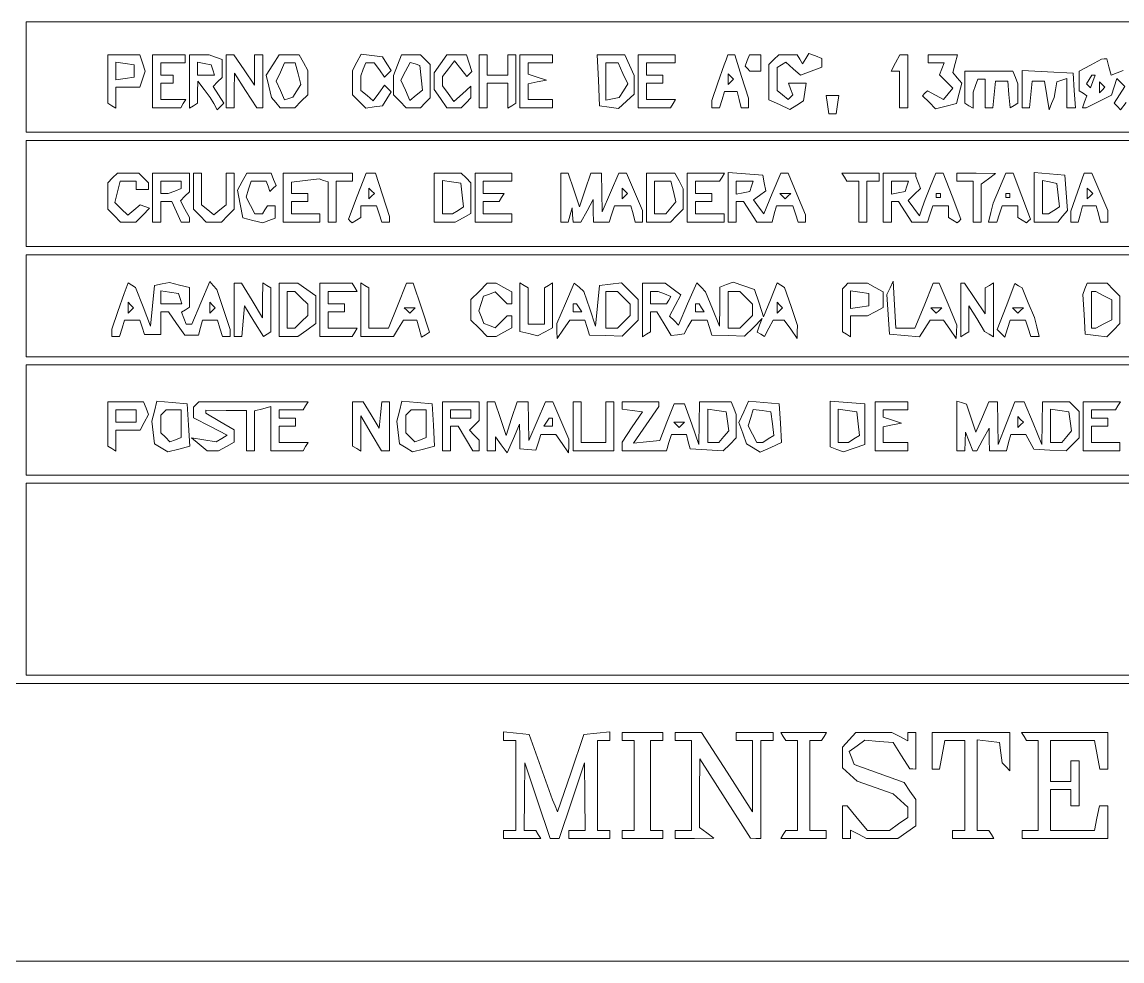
# Paper-space layout 'AN-05-DGE-020' of a CAD drawing. Header units: metres, sheet in millimetres. Extents: x 12 to 193, y 4 to 291.
# Drawn here: x 61.25 to 95.12, y 42.78 to 71.69 of the extents above; entities that cross this region are included whole.
import ezdxf

# ---------------------------------------------------------------- set-up
doc = ezdxf.new("R2010")
doc.units = ezdxf.units.M
doc.layers.add('DGE_CONTORNOS', color=7, linetype='Continuous', lineweight=0)
doc.layers.add('DGE_DATOS', color=7, linetype='Continuous', lineweight=0)

# ---------------------------------------------------------------- blocks, each defined once
blk = doc.blocks.new('LP_REF_DGE_MT_020')
at = {"layer": 'DGE_CONTORNOS'}
for points in [[(180.022, 69.991), (180.022, 68.294), (120.699, 68.294), (61.377, 68.294), (61.377, 69.991), (61.377, 71.688), (120.699, 71.688), (180.022, 71.688)], [(63.891, 69.935), (63.891, 69.189), (64.016, 69.111), (64.142, 69.033), (64.142, 69.355), (64.142, 69.677), (64.511, 69.677), (64.879, 69.677), (64.959, 69.928), (65.039, 70.179), (64.959, 70.431), (64.879, 70.682), (64.385, 70.682), (63.891, 70.682)], [(65.273, 69.865), (65.273, 69.048), (65.706, 69.048), (66.138, 69.048), (66.216, 69.174), (66.294, 69.3), (65.909, 69.3), (65.525, 69.3), (65.525, 69.551), (65.525, 69.802), (65.713, 69.802), (65.902, 69.802), (65.902, 69.928), (65.902, 70.054), (65.713, 70.054), (65.525, 70.054), (65.525, 70.242), (65.525, 70.431), (65.902, 70.431), (66.279, 70.431), (66.279, 70.556), (66.279, 70.682), (65.776, 70.682), (65.273, 70.682)], [(66.404, 69.858), (66.404, 69.033), (66.53, 69.111), (66.656, 69.189), (66.66, 69.527), (66.664, 69.865), (66.857, 69.614), (67.05, 69.362), (67.158, 69.175), (67.265, 68.988), (67.364, 69.086), (67.463, 69.185), (67.3, 69.446), (67.138, 69.706), (67.274, 69.842), (67.41, 69.978), (67.41, 70.254), (67.41, 70.53), (67.211, 70.606), (67.012, 70.682), (66.708, 70.682), (66.404, 70.682)], [(67.535, 69.865), (67.535, 69.048), (67.661, 69.048), (67.787, 69.048), (67.789, 69.582), (67.791, 70.117), (68.134, 69.583), (68.478, 69.05), (68.572, 69.049), (68.667, 69.048), (68.667, 69.865), (68.667, 70.682), (68.541, 70.682), (68.415, 70.682), (68.415, 70.213), (68.415, 69.744), (68.097, 70.213), (67.778, 70.682), (67.657, 70.682), (67.535, 70.682)], [(68.97, 70.369), (68.765, 70.056), (68.851, 69.71), (68.938, 69.364), (69.069, 69.206), (69.2, 69.048), (69.427, 69.048), (69.654, 69.048), (69.852, 69.246), (70.049, 69.443), (70.049, 69.82), (70.049, 70.196), (69.919, 70.439), (69.789, 70.682), (69.482, 70.682), (69.175, 70.682)], [(71.566, 70.447), (71.432, 70.196), (71.432, 69.82), (71.432, 69.443), (71.636, 69.239), (71.84, 69.035), (72.094, 69.073), (72.349, 69.111), (72.483, 69.325), (72.617, 69.539), (72.517, 69.639), (72.417, 69.739), (72.242, 69.501), (72.068, 69.262), (71.875, 69.422), (71.683, 69.582), (71.683, 69.807), (71.683, 70.033), (71.759, 70.232), (71.836, 70.431), (71.965, 70.431), (72.095, 70.431), (72.256, 70.211), (72.417, 69.991), (72.517, 70.091), (72.617, 70.191), (72.483, 70.405), (72.349, 70.619), (72.024, 70.658), (71.7, 70.697)], [(72.811, 70.36), (72.689, 70.037), (72.689, 69.74), (72.689, 69.443), (72.886, 69.246), (73.084, 69.048), (73.301, 69.048), (73.518, 69.048), (73.669, 69.199), (73.82, 69.35), (73.82, 69.865), (73.82, 70.38), (73.669, 70.531), (73.518, 70.682), (73.226, 70.682), (72.934, 70.682)], [(74.141, 70.403), (73.945, 70.123), (73.945, 69.865), (73.945, 69.607), (74.141, 69.328), (74.337, 69.048), (74.556, 69.048), (74.775, 69.048), (74.926, 69.199), (75.076, 69.35), (75.076, 69.533), (75.076, 69.716), (74.814, 69.478), (74.551, 69.24), (74.374, 69.482), (74.197, 69.725), (74.197, 69.865), (74.197, 70.006), (74.385, 70.25), (74.574, 70.494), (74.761, 70.251), (74.948, 70.009), (75.024, 70.085), (75.099, 70.16), (75.017, 70.421), (74.934, 70.682), (74.635, 70.682), (74.337, 70.682)], [(75.328, 69.865), (75.328, 69.048), (75.454, 69.048), (75.579, 69.048), (75.579, 69.425), (75.579, 69.802), (75.893, 69.802), (76.208, 69.802), (76.208, 69.418), (76.208, 69.033), (76.333, 69.111), (76.459, 69.189), (76.459, 69.935), (76.459, 70.682), (76.333, 70.682), (76.208, 70.682), (76.208, 70.368), (76.208, 70.054), (75.893, 70.054), (75.579, 70.054), (75.579, 70.368), (75.579, 70.682), (75.454, 70.682), (75.328, 70.682)], [(76.585, 69.865), (76.585, 69.048), (77.087, 69.048), (77.59, 69.048), (77.59, 69.174), (77.59, 69.3), (77.213, 69.3), (76.836, 69.3), (76.836, 69.542), (76.836, 69.785), (77.119, 69.841), (77.402, 69.896), (77.119, 69.99), (76.836, 70.083), (76.836, 70.257), (76.836, 70.431), (77.213, 70.431), (77.59, 70.431), (77.59, 70.556), (77.59, 70.682), (77.087, 70.682), (76.585, 70.682)], [(78.998, 69.897), (79.035, 69.111), (79.329, 69.07), (79.622, 69.028), (79.863, 69.246), (80.104, 69.464), (80.104, 69.753), (80.104, 70.042), (79.958, 70.362), (79.812, 70.682), (79.386, 70.682), (78.961, 70.682)], [(80.229, 69.865), (80.229, 69.048), (80.725, 69.048), (81.22, 69.048), (81.298, 69.174), (81.375, 69.3), (80.928, 69.3), (80.481, 69.3), (80.481, 69.551), (80.481, 69.802), (80.732, 69.802), (80.984, 69.802), (80.984, 69.928), (80.984, 70.054), (80.732, 70.054), (80.481, 70.054), (80.481, 70.242), (80.481, 70.431), (80.921, 70.431), (81.361, 70.431), (81.361, 70.556), (81.361, 70.682), (80.795, 70.682), (80.229, 70.682)], [(82.93, 70.525), (82.873, 70.368), (82.682, 69.818), (82.492, 69.268), (82.492, 69.158), (82.492, 69.048), (82.609, 69.048), (82.726, 69.048), (82.806, 69.3), (82.886, 69.551), (83.078, 69.551), (83.269, 69.551), (83.335, 69.3), (83.401, 69.048), (83.512, 69.048), (83.623, 69.048), (83.623, 69.194), (83.623, 69.34), (83.411, 70.011), (83.2, 70.682), (83.093, 70.682), (82.987, 70.682)], [(83.582, 70.506), (83.515, 70.33), (83.59, 70.255), (83.665, 70.179), (83.832, 70.179), (84, 70.179), (84, 70.431), (84, 70.682), (83.825, 70.682), (83.65, 70.682)], [(84.402, 70.531), (84.251, 70.38), (84.251, 69.837), (84.251, 69.294), (84.575, 69.147), (84.899, 68.999), (85.109, 69.131), (85.32, 69.262), (85.36, 69.532), (85.4, 69.802), (85.126, 69.802), (84.853, 69.802), (84.92, 69.626), (84.988, 69.45), (84.914, 69.376), (84.84, 69.302), (84.671, 69.442), (84.503, 69.582), (84.503, 69.936), (84.503, 70.29), (84.636, 70.373), (84.77, 70.455), (84.996, 70.251), (85.222, 70.047), (85.553, 70.173), (85.885, 70.299), (85.885, 70.432), (85.885, 70.564), (85.684, 70.642), (85.483, 70.719), (85.386, 70.561), (85.288, 70.404), (85.202, 70.543), (85.116, 70.682), (84.835, 70.682), (84.553, 70.682)], [(88.148, 70.431), (88.013, 70.179), (88.143, 70.179), (88.273, 70.179), (88.273, 69.614), (88.273, 69.048), (88.399, 69.048), (88.525, 69.048), (88.525, 69.865), (88.525, 70.682), (88.403, 70.682), (88.282, 70.682)], [(89.153, 70.556), (89.153, 70.431), (89.4, 70.431), (89.648, 70.431), (89.577, 70.245), (89.506, 70.06), (89.711, 69.855), (89.916, 69.65), (89.773, 69.478), (89.629, 69.305), (89.38, 69.438), (89.131, 69.571), (89.055, 69.495), (88.979, 69.419), (89.181, 69.218), (89.383, 69.016), (89.706, 69.097), (90.029, 69.178), (90.108, 69.492), (90.187, 69.806), (90.052, 69.968), (89.918, 70.13), (89.99, 70.406), (90.062, 70.682), (89.608, 70.682), (89.153, 70.682)], [(64.708, 70.179), (64.708, 69.991), (64.425, 69.951), (64.142, 69.911), (64.142, 70.179), (64.142, 70.448), (64.425, 70.408), (64.708, 70.368)], [(67.127, 70.211), (67.179, 70.054), (66.918, 70.054), (66.656, 70.054), (66.656, 70.251), (66.656, 70.449), (66.865, 70.409), (67.075, 70.368)], [(69.751, 70.097), (69.835, 69.763), (69.713, 69.57), (69.591, 69.377), (69.464, 69.335), (69.337, 69.293), (69.208, 69.579), (69.079, 69.865), (69.207, 70.148), (69.335, 70.431), (69.501, 70.431), (69.667, 70.431)], [(73.543, 69.971), (73.581, 69.592), (73.389, 69.433), (73.197, 69.274), (73.056, 69.585), (72.914, 69.896), (73.061, 70.171), (73.208, 70.446), (73.357, 70.397), (73.505, 70.349)], [(79.754, 70.107), (79.902, 69.783), (79.769, 69.573), (79.637, 69.362), (79.43, 69.322), (79.224, 69.281), (79.224, 69.856), (79.224, 70.431), (79.415, 70.431), (79.606, 70.431)], [(90.284, 69.684), (90.284, 69.189), (90.41, 69.111), (90.535, 69.033), (90.535, 69.282), (90.535, 69.53), (90.612, 69.729), (90.688, 69.928), (90.8, 69.928), (90.913, 69.928), (90.913, 69.488), (90.913, 69.048), (91.03, 69.048), (91.148, 69.048), (91.187, 69.457), (91.227, 69.865), (91.415, 69.865), (91.604, 69.865), (91.643, 69.454), (91.683, 69.044), (91.8, 69.116), (91.918, 69.189), (91.918, 69.485), (91.918, 69.782), (91.842, 69.981), (91.765, 70.179), (91.025, 70.179), (90.284, 70.179)], [(92.044, 69.62), (92.044, 69.048), (92.161, 69.048), (92.279, 69.048), (92.319, 69.457), (92.358, 69.865), (92.546, 69.865), (92.735, 69.865), (92.808, 69.425), (92.88, 68.985), (92.957, 69.174), (93.034, 69.362), (93.073, 69.603), (93.112, 69.844), (93.269, 69.897), (93.426, 69.949), (93.426, 69.499), (93.426, 69.048), (93.559, 69.048), (93.692, 69.048), (93.653, 69.582), (93.615, 70.117), (92.829, 70.154), (92.044, 70.191)], [(83.078, 69.844), (82.995, 69.76), (82.995, 69.928), (82.995, 70.096), (83.078, 70.012), (83.162, 69.928)], [(94.224, 69.86), (94.149, 69.666), (94.089, 69.726), (94.029, 69.786), (94.112, 69.92), (94.195, 70.054), (94.247, 70.054), (94.298, 70.054)], [(94.515, 69.593), (94.432, 69.509), (94.432, 69.677), (94.432, 69.844), (94.515, 69.76), (94.599, 69.677)], [(86.056, 69.143), (86.099, 68.86), (86.212, 68.86), (86.325, 68.86), (86.365, 69.143), (86.405, 69.425), (86.209, 69.425), (86.012, 69.425)], [(180.022, 66.409), (180.022, 64.775), (120.699, 64.775), (61.377, 64.775), (61.377, 66.409), (61.377, 68.043), (120.699, 68.043), (180.022, 68.043)], [(64.042, 66.887), (63.891, 66.736), (63.891, 66.33), (63.891, 65.924), (64.088, 65.727), (64.286, 65.529), (64.519, 65.529), (64.753, 65.529), (64.967, 65.744), (65.181, 65.958), (65.034, 66.007), (64.888, 66.056), (64.697, 65.898), (64.506, 65.739), (64.308, 65.938), (64.109, 66.136), (64.191, 66.461), (64.273, 66.786), (64.522, 66.786), (64.77, 66.786), (64.77, 66.66), (64.77, 66.535), (64.959, 66.535), (65.148, 66.535), (65.148, 66.635), (65.148, 66.736), (64.997, 66.887), (64.846, 67.037), (64.519, 67.037), (64.192, 67.037)], [(65.273, 66.283), (65.273, 65.529), (65.399, 65.529), (65.525, 65.529), (65.525, 65.843), (65.525, 66.158), (65.693, 66.158), (65.861, 66.158), (66.004, 65.843), (66.148, 65.529), (66.276, 65.529), (66.404, 65.529), (66.404, 65.6), (66.404, 65.671), (66.267, 65.928), (66.13, 66.185), (66.267, 66.322), (66.404, 66.459), (66.404, 66.748), (66.404, 67.037), (65.839, 67.037), (65.273, 67.037)], [(66.153, 66.674), (66.153, 66.562), (65.954, 66.485), (65.755, 66.409), (65.64, 66.409), (65.525, 66.409), (65.525, 66.598), (65.525, 66.786), (65.839, 66.786), (66.153, 66.786)], [(66.53, 66.481), (66.53, 65.924), (66.728, 65.727), (66.925, 65.529), (67.158, 65.529), (67.392, 65.529), (67.589, 65.727), (67.787, 65.924), (67.787, 66.481), (67.787, 67.037), (67.661, 67.037), (67.535, 67.037), (67.535, 66.55), (67.535, 66.063), (67.347, 65.906), (67.158, 65.75), (66.97, 65.906), (66.781, 66.063), (66.781, 66.55), (66.781, 67.037), (66.656, 67.037), (66.53, 67.037)], [(68.031, 66.773), (67.89, 66.508), (67.969, 66.083), (68.049, 65.657), (68.358, 65.58), (68.666, 65.502), (68.855, 65.575), (69.044, 65.647), (69.044, 65.84), (69.044, 66.032), (68.925, 66.032), (68.807, 66.032), (68.729, 65.906), (68.652, 65.781), (68.538, 65.781), (68.424, 65.781), (68.287, 66.037), (68.15, 66.293), (68.228, 66.539), (68.307, 66.786), (68.539, 66.786), (68.771, 66.786), (68.827, 66.629), (68.884, 66.472), (68.979, 66.561), (69.075, 66.65), (69, 66.843), (68.926, 67.037), (68.549, 67.037), (68.173, 67.037)], [(69.295, 66.283), (69.295, 65.529), (69.861, 65.529), (70.426, 65.529), (70.426, 65.655), (70.426, 65.781), (69.986, 65.781), (69.546, 65.781), (69.546, 65.969), (69.546, 66.158), (69.798, 66.158), (70.049, 66.158), (70.049, 66.283), (70.049, 66.409), (69.798, 66.409), (69.546, 66.409), (69.546, 66.584), (69.546, 66.759), (69.973, 66.808), (70.399, 66.858), (70.538, 66.812), (70.678, 66.765), (70.678, 66.147), (70.678, 65.529), (70.803, 65.529), (70.929, 65.529), (70.929, 66.158), (70.929, 66.786), (71.18, 66.786), (71.432, 66.786), (71.432, 66.912), (71.432, 67.037), (70.363, 67.037), (69.295, 67.037)], [(71.572, 66.328), (71.301, 65.618), (71.358, 65.561), (71.415, 65.504), (71.549, 65.587), (71.683, 65.67), (71.683, 65.851), (71.683, 66.032), (71.926, 66.032), (72.169, 66.032), (72.249, 65.781), (72.328, 65.529), (72.446, 65.529), (72.563, 65.529), (72.563, 65.612), (72.563, 65.696), (72.351, 66.367), (72.14, 67.037), (71.992, 67.037), (71.844, 67.037)], [(73.945, 66.283), (73.945, 65.529), (74.268, 65.529), (74.59, 65.529), (74.833, 65.659), (75.076, 65.789), (75.076, 66.263), (75.076, 66.736), (74.926, 66.887), (74.775, 67.037), (74.36, 67.037), (73.945, 67.037)], [(74.804, 66.36), (74.845, 65.996), (74.678, 65.89), (74.511, 65.784), (74.354, 65.783), (74.197, 65.781), (74.197, 66.292), (74.197, 66.804), (74.479, 66.763), (74.762, 66.723)], [(75.202, 66.283), (75.202, 65.529), (75.768, 65.529), (76.333, 65.529), (76.333, 65.655), (76.333, 65.781), (75.893, 65.781), (75.454, 65.781), (75.454, 65.969), (75.454, 66.158), (75.697, 66.158), (75.941, 66.158), (76.019, 66.283), (76.097, 66.409), (75.775, 66.409), (75.454, 66.409), (75.454, 66.598), (75.454, 66.786), (75.893, 66.786), (76.333, 66.786), (76.333, 66.912), (76.333, 67.037), (75.768, 67.037), (75.202, 67.037)], [(77.842, 66.283), (77.842, 65.529), (77.958, 65.529), (78.074, 65.529), (78.132, 65.749), (78.189, 65.969), (78.204, 65.749), (78.219, 65.529), (78.34, 65.529), (78.462, 65.529), (78.649, 65.875), (78.837, 66.221), (78.842, 65.875), (78.847, 65.529), (79.09, 65.529), (79.333, 65.529), (79.413, 65.781), (79.492, 66.032), (79.747, 66.032), (80.002, 66.032), (80.067, 65.781), (80.133, 65.529), (80.244, 65.529), (80.355, 65.529), (80.355, 65.707), (80.355, 65.885), (80.108, 66.461), (79.861, 67.037), (79.747, 67.037), (79.632, 67.037), (79.376, 66.44), (79.119, 65.843), (79.109, 66.44), (79.098, 67.037), (78.93, 67.037), (78.762, 67.037), (78.59, 66.518), (78.418, 65.998), (78.245, 66.518), (78.072, 67.037), (77.957, 67.037), (77.842, 67.037)], [(80.481, 66.283), (80.481, 65.529), (80.849, 65.529), (81.217, 65.529), (81.414, 65.727), (81.612, 65.924), (81.612, 66.238), (81.612, 66.551), (81.482, 66.794), (81.352, 67.037), (80.916, 67.037), (80.481, 67.037)], [(81.309, 66.47), (81.389, 66.154), (81.234, 65.968), (81.078, 65.781), (80.905, 65.781), (80.732, 65.781), (80.732, 66.283), (80.732, 66.786), (80.981, 66.786), (81.23, 66.786)], [(81.738, 66.283), (81.738, 65.529), (82.303, 65.529), (82.869, 65.529), (82.869, 65.655), (82.869, 65.781), (82.429, 65.781), (81.989, 65.781), (81.989, 65.969), (81.989, 66.158), (82.24, 66.158), (82.492, 66.158), (82.492, 66.283), (82.492, 66.409), (82.24, 66.409), (81.989, 66.409), (81.989, 66.598), (81.989, 66.786), (82.359, 66.786), (82.728, 66.786), (82.806, 66.912), (82.884, 67.037), (82.311, 67.037), (81.738, 67.037)], [(82.995, 66.291), (82.995, 65.529), (83.12, 65.529), (83.246, 65.529), (83.246, 65.843), (83.246, 66.158), (83.357, 66.158), (83.468, 66.158), (83.674, 65.843), (83.88, 65.529), (84.114, 65.529), (84.348, 65.529), (84.413, 65.781), (84.479, 66.032), (84.734, 66.032), (84.988, 66.032), (85.068, 65.781), (85.148, 65.529), (85.265, 65.529), (85.382, 65.529), (85.382, 65.638), (85.382, 65.747), (85.114, 66.392), (84.846, 67.037), (84.73, 67.037), (84.614, 67.037), (84.353, 66.408), (84.092, 65.779), (83.933, 65.996), (83.775, 66.212), (83.964, 66.35), (84.153, 66.488), (84.107, 66.732), (84.061, 66.975), (83.528, 67.013), (82.995, 67.052)], [(83.717, 66.629), (83.665, 66.472), (83.455, 66.431), (83.246, 66.391), (83.246, 66.588), (83.246, 66.786), (83.508, 66.786), (83.77, 66.786)], [(86.576, 66.912), (86.654, 66.786), (86.835, 66.786), (87.016, 66.786), (87.016, 66.158), (87.016, 65.529), (87.142, 65.529), (87.268, 65.529), (87.268, 66.158), (87.268, 66.786), (87.456, 66.786), (87.645, 66.786), (87.645, 66.912), (87.645, 67.037), (87.072, 67.037), (86.499, 67.037)], [(87.77, 66.283), (87.77, 65.529), (87.896, 65.529), (88.022, 65.529), (88.022, 65.843), (88.022, 66.158), (88.133, 66.158), (88.244, 66.158), (88.45, 65.843), (88.656, 65.529), (88.896, 65.529), (89.136, 65.529), (89.216, 65.781), (89.296, 66.032), (89.538, 66.032), (89.781, 66.032), (89.781, 65.851), (89.781, 65.67), (89.915, 65.587), (90.049, 65.504), (90.107, 65.561), (90.164, 65.618), (89.892, 66.328), (89.621, 67.037), (89.506, 67.037), (89.392, 67.037), (89.228, 66.629), (89.064, 66.221), (88.974, 65.969), (88.884, 65.718), (88.71, 65.953), (88.537, 66.188), (88.727, 66.378), (88.916, 66.567), (88.846, 66.75), (88.776, 66.932), (88.776, 66.985), (88.776, 67.037), (88.273, 67.037), (87.77, 67.037)], [(88.493, 66.629), (88.441, 66.472), (88.231, 66.431), (88.022, 66.391), (88.022, 66.588), (88.022, 66.786), (88.284, 66.786), (88.546, 66.786)], [(90.033, 66.912), (90.033, 66.786), (90.284, 66.786), (90.535, 66.786), (90.535, 66.158), (90.535, 65.529), (90.661, 65.529), (90.787, 65.529), (90.787, 66.112), (90.787, 66.696), (91.007, 66.862), (91.227, 67.029), (90.63, 67.033), (90.033, 67.037)], [(91.35, 66.573), (91.157, 66.11), (91.084, 65.819), (91.011, 65.529), (91.142, 65.529), (91.273, 65.529), (91.352, 65.781), (91.432, 66.032), (91.675, 66.032), (91.918, 66.032), (91.918, 65.851), (91.918, 65.67), (92.052, 65.587), (92.186, 65.504), (92.245, 65.563), (92.304, 65.622), (92.039, 66.33), (91.774, 67.037), (91.659, 67.037), (91.544, 67.037)], [(92.421, 66.291), (92.421, 65.529), (92.782, 65.529), (93.144, 65.529), (93.293, 65.709), (93.442, 65.888), (93.402, 66.431), (93.363, 66.975), (92.892, 67.014), (92.421, 67.053)], [(93.153, 66.359), (93.195, 65.996), (93.028, 65.89), (92.861, 65.784), (92.766, 65.783), (92.672, 65.781), (92.672, 66.293), (92.672, 66.805), (92.892, 66.763), (93.112, 66.721)], [(93.752, 66.449), (93.552, 65.862), (93.552, 65.695), (93.552, 65.529), (93.663, 65.529), (93.774, 65.529), (93.84, 65.781), (93.905, 66.032), (94.117, 66.032), (94.33, 66.032), (94.395, 65.781), (94.461, 65.529), (94.572, 65.529), (94.683, 65.529), (94.683, 65.707), (94.683, 65.885), (94.436, 66.461), (94.189, 67.037), (94.071, 67.037), (93.953, 67.037)], [(72.018, 66.325), (71.934, 66.241), (71.934, 66.409), (71.934, 66.577), (72.018, 66.493), (72.102, 66.409)], [(79.811, 66.325), (79.727, 66.241), (79.727, 66.409), (79.727, 66.577), (79.811, 66.493), (79.894, 66.409)], [(84.838, 66.325), (84.754, 66.241), (84.67, 66.325), (84.586, 66.409), (84.754, 66.409), (84.922, 66.409)], [(89.53, 66.346), (89.53, 66.283), (89.467, 66.283), (89.404, 66.283), (89.404, 66.346), (89.404, 66.409), (89.467, 66.409), (89.53, 66.409)], [(91.667, 66.346), (91.667, 66.283), (91.604, 66.283), (91.541, 66.283), (91.541, 66.346), (91.541, 66.409), (91.604, 66.409), (91.667, 66.409)], [(94.138, 66.325), (94.055, 66.241), (94.055, 66.409), (94.055, 66.577), (94.138, 66.493), (94.222, 66.409)], [(180.022, 62.953), (180.022, 61.382), (120.699, 61.382), (61.377, 61.382), (61.377, 62.953), (61.377, 64.524), (120.699, 64.524), (180.022, 64.524)], [(64.457, 63.495), (64.398, 63.33), (64.207, 62.78), (64.016, 62.23), (64.016, 62.12), (64.016, 62.01), (64.134, 62.01), (64.251, 62.01), (64.331, 62.262), (64.41, 62.513), (64.645, 62.513), (64.879, 62.513), (64.95, 62.289), (65.022, 62.064), (65.273, 62.064), (65.525, 62.064), (65.525, 62.414), (65.525, 62.764), (65.642, 62.764), (65.759, 62.764), (66.012, 62.408), (66.266, 62.052), (66.478, 62.052), (66.69, 62.052), (66.75, 62.283), (66.811, 62.513), (67.039, 62.513), (67.267, 62.513), (67.347, 62.262), (67.427, 62.01), (67.544, 62.01), (67.661, 62.01), (67.661, 62.114), (67.661, 62.217), (67.456, 62.836), (67.251, 63.456), (67.142, 63.575), (67.032, 63.695), (66.756, 63.041), (66.48, 62.387), (66.393, 62.387), (66.306, 62.387), (66.235, 62.572), (66.164, 62.756), (66.284, 62.831), (66.404, 62.905), (66.404, 63.209), (66.404, 63.514), (66.1, 63.59), (65.796, 63.666), (65.566, 63.623), (65.336, 63.579), (65.273, 62.952), (65.21, 62.324), (64.981, 62.92), (64.751, 63.516), (64.634, 63.588), (64.517, 63.66)], [(80.355, 62.82), (80.355, 61.995), (80.481, 62.073), (80.607, 62.151), (80.607, 62.458), (80.607, 62.764), (80.705, 62.764), (80.804, 62.764), (81.02, 62.399), (81.236, 62.033), (81.438, 62.062), (81.64, 62.092), (81.758, 62.302), (81.876, 62.513), (82.112, 62.513), (82.349, 62.513), (82.422, 62.282), (82.496, 62.051), (82.997, 62.032), (83.499, 62.012), (83.771, 62.284), (84.044, 62.557), (83.964, 62.35), (83.885, 62.144), (83.999, 62.074), (84.113, 62.003), (84.249, 62.258), (84.386, 62.513), (84.555, 62.513), (84.723, 62.513), (84.921, 62.23), (85.118, 61.947), (85.125, 62.145), (85.131, 62.343), (84.931, 62.93), (84.731, 63.518), (84.618, 63.588), (84.506, 63.657), (84.296, 63.132), (84.086, 62.607), (83.949, 63.029), (83.811, 63.45), (83.481, 63.566), (83.15, 63.682), (82.946, 63.604), (82.743, 63.526), (82.736, 62.925), (82.729, 62.324), (82.514, 62.855), (82.298, 63.385), (82.162, 63.521), (82.026, 63.658), (81.746, 63.007), (81.466, 62.357), (81.328, 62.495), (81.19, 62.634), (81.366, 62.963), (81.542, 63.292), (81.302, 63.468), (81.061, 63.644), (80.708, 63.644), (80.355, 63.644)], [(87.981, 63.502), (87.881, 63.298), (87.92, 62.686), (87.959, 62.073), (88.425, 62.034), (88.89, 61.996), (89.052, 62.254), (89.213, 62.513), (89.419, 62.513), (89.625, 62.513), (89.822, 62.23), (90.02, 61.947), (90.026, 62.151), (90.033, 62.354), (89.765, 62.999), (89.497, 63.644), (89.402, 63.644), (89.308, 63.644), (89.027, 62.953), (88.747, 62.262), (88.453, 62.262), (88.16, 62.262), (88.12, 62.984), (88.08, 63.707)], [(66.122, 63.173), (66.174, 63.016), (65.849, 63.016), (65.525, 63.016), (65.525, 63.213), (65.525, 63.41), (65.798, 63.37), (66.07, 63.33)], [(67.787, 62.827), (67.787, 62.01), (67.905, 62.01), (68.023, 62.01), (68.062, 62.482), (68.101, 62.953), (68.395, 62.481), (68.688, 62.009), (68.803, 62.08), (68.918, 62.151), (68.918, 62.827), (68.918, 63.504), (68.792, 63.581), (68.667, 63.659), (68.662, 63.117), (68.657, 62.576), (68.335, 63.11), (68.013, 63.644), (67.9, 63.644), (67.787, 63.644)], [(69.169, 62.827), (69.169, 62.01), (69.456, 62.01), (69.742, 62.01), (70.021, 62.206), (70.301, 62.402), (70.301, 62.827), (70.301, 63.253), (70.021, 63.448), (69.742, 63.644), (69.456, 63.644), (69.169, 63.644)], [(69.852, 63.195), (70.049, 62.998), (70.049, 62.827), (70.049, 62.657), (69.852, 62.459), (69.654, 62.262), (69.537, 62.262), (69.421, 62.262), (69.421, 62.827), (69.421, 63.393), (69.537, 63.393), (69.654, 63.393)], [(70.426, 62.827), (70.426, 62.01), (70.922, 62.01), (71.417, 62.01), (71.495, 62.136), (71.572, 62.262), (71.125, 62.262), (70.678, 62.262), (70.678, 62.513), (70.678, 62.764), (70.929, 62.764), (71.18, 62.764), (71.18, 62.89), (71.18, 63.016), (70.929, 63.016), (70.678, 63.016), (70.678, 63.204), (70.678, 63.393), (71.125, 63.393), (71.572, 63.393), (71.495, 63.518), (71.417, 63.644), (70.922, 63.644), (70.426, 63.644)], [(71.683, 62.835), (71.683, 62.01), (72.185, 62.01), (72.686, 62.01), (72.843, 62.262), (73, 62.513), (73.207, 62.513), (73.413, 62.513), (73.482, 62.249), (73.551, 61.985), (73.677, 62.062), (73.802, 62.14), (73.548, 62.892), (73.294, 63.644), (73.194, 63.644), (73.095, 63.644), (72.814, 62.953), (72.534, 62.262), (72.234, 62.262), (71.934, 62.262), (71.934, 62.883), (71.934, 63.504), (71.809, 63.581), (71.683, 63.659)], [(75.328, 63.393), (75.076, 63.141), (75.076, 62.827), (75.076, 62.513), (75.328, 62.262), (75.579, 62.01), (75.713, 62.01), (75.847, 62.01), (76.09, 62.14), (76.333, 62.27), (76.333, 62.455), (76.333, 62.639), (76.261, 62.639), (76.19, 62.639), (76.006, 62.455), (75.823, 62.272), (75.648, 62.34), (75.473, 62.407), (75.398, 62.603), (75.322, 62.8), (75.393, 63.022), (75.463, 63.244), (75.643, 63.313), (75.823, 63.382), (76.006, 63.199), (76.19, 63.016), (76.261, 63.016), (76.333, 63.016), (76.333, 63.2), (76.333, 63.384), (76.09, 63.514), (75.847, 63.644), (75.713, 63.644), (75.579, 63.644)], [(76.585, 62.912), (76.585, 62.165), (76.856, 62.094), (77.128, 62.023), (77.359, 62.147), (77.59, 62.27), (77.59, 62.965), (77.59, 63.659), (77.464, 63.581), (77.339, 63.504), (77.339, 62.945), (77.339, 62.387), (77.087, 62.387), (76.836, 62.387), (76.836, 62.945), (76.836, 63.504), (76.71, 63.581), (76.585, 63.659)], [(77.983, 63.026), (77.716, 62.404), (77.722, 62.175), (77.729, 61.947), (77.926, 62.23), (78.124, 62.513), (78.351, 62.513), (78.579, 62.513), (78.652, 62.282), (78.725, 62.051), (79.227, 62.032), (79.728, 62.012), (79.979, 62.263), (80.229, 62.513), (80.229, 62.827), (80.229, 63.141), (79.97, 63.4), (79.712, 63.659), (79.374, 63.62), (79.035, 63.581), (78.973, 62.953), (78.91, 62.324), (78.732, 62.86), (78.554, 63.396), (78.403, 63.522), (78.251, 63.648)], [(79.781, 63.195), (79.978, 62.998), (79.978, 62.827), (79.978, 62.657), (79.781, 62.459), (79.583, 62.262), (79.404, 62.262), (79.224, 62.262), (79.224, 62.827), (79.224, 63.393), (79.404, 63.393), (79.583, 63.393)], [(81.035, 63.317), (81.233, 63.241), (81.164, 63.128), (81.094, 63.016), (80.85, 63.016), (80.607, 63.016), (80.607, 63.204), (80.607, 63.393), (80.722, 63.393), (80.837, 63.393)], [(83.551, 63.195), (83.749, 62.998), (83.749, 62.827), (83.749, 62.657), (83.551, 62.459), (83.354, 62.262), (83.174, 62.262), (82.995, 62.262), (82.995, 62.827), (82.995, 63.393), (83.174, 63.393), (83.354, 63.393)], [(86.597, 63.56), (86.514, 63.477), (86.514, 62.814), (86.514, 62.151), (86.639, 62.073), (86.765, 61.995), (86.765, 62.317), (86.765, 62.639), (87.025, 62.639), (87.284, 62.639), (87.527, 62.769), (87.77, 62.899), (87.77, 63.141), (87.77, 63.384), (87.527, 63.514), (87.284, 63.644), (86.983, 63.644), (86.681, 63.644)], [(87.331, 63.141), (87.331, 62.953), (87.048, 62.913), (86.765, 62.873), (86.765, 63.141), (86.765, 63.41), (87.048, 63.37), (87.331, 63.33)], [(90.158, 62.82), (90.158, 61.995), (90.284, 62.073), (90.41, 62.151), (90.41, 62.552), (90.411, 62.953), (90.651, 62.558), (90.892, 62.163), (91.028, 62.079), (91.164, 61.995), (91.164, 62.827), (91.164, 63.659), (91.038, 63.581), (90.913, 63.504), (90.913, 63.105), (90.913, 62.706), (90.594, 63.175), (90.275, 63.644), (90.217, 63.644), (90.158, 63.644)], [(91.553, 62.929), (91.282, 62.219), (91.399, 62.102), (91.516, 61.985), (91.6, 62.249), (91.684, 62.513), (91.918, 62.513), (92.152, 62.513), (92.232, 62.262), (92.312, 62.01), (92.443, 62.01), (92.574, 62.01), (92.501, 62.3), (92.428, 62.59), (92.238, 63.046), (92.047, 63.501), (91.936, 63.57), (91.825, 63.639)], [(93.98, 63.471), (93.914, 63.298), (93.953, 62.686), (93.992, 62.073), (94.322, 62.035), (94.651, 61.997), (94.856, 62.201), (95.06, 62.405), (95.06, 62.827), (95.06, 63.249), (94.863, 63.447), (94.665, 63.644), (94.356, 63.644), (94.047, 63.644)], [(94.566, 63.263), (94.809, 63.133), (94.809, 62.827), (94.809, 62.522), (94.566, 62.392), (94.322, 62.262), (94.251, 62.262), (94.18, 62.262), (94.18, 62.827), (94.18, 63.393), (94.251, 63.393), (94.322, 63.393)], [(64.603, 62.806), (64.519, 62.722), (64.519, 62.89), (64.519, 63.058), (64.603, 62.974), (64.687, 62.89)], [(67.117, 62.806), (67.033, 62.722), (67.033, 62.89), (67.033, 63.058), (67.117, 62.974), (67.2, 62.89)], [(78.407, 62.89), (78.485, 62.764), (78.352, 62.764), (78.219, 62.764), (78.219, 62.89), (78.219, 63.016), (78.274, 63.016), (78.329, 63.016)], [(82.178, 62.89), (82.255, 62.764), (82.122, 62.764), (81.989, 62.764), (81.989, 62.89), (81.989, 63.016), (82.044, 63.016), (82.1, 63.016)], [(84.586, 62.806), (84.503, 62.722), (84.503, 62.89), (84.503, 63.058), (84.586, 62.974), (84.67, 62.89)], [(73.275, 62.806), (73.191, 62.722), (73.107, 62.806), (73.024, 62.89), (73.191, 62.89), (73.359, 62.89)], [(89.488, 62.806), (89.404, 62.722), (89.321, 62.806), (89.237, 62.89), (89.404, 62.89), (89.572, 62.89)], [(92.002, 62.806), (91.918, 62.722), (91.834, 62.806), (91.75, 62.89), (91.918, 62.89), (92.086, 62.89)], [(180.022, 59.434), (180.022, 57.737), (120.699, 57.737), (61.377, 57.737), (61.377, 59.434), (61.377, 61.131), (120.699, 61.131), (180.022, 61.131)], [(63.891, 59.316), (63.891, 58.632), (64.016, 58.554), (64.142, 58.476), (64.142, 58.798), (64.142, 59.12), (64.515, 59.12), (64.887, 59.12), (65.017, 59.362), (65.147, 59.604), (65.071, 59.802), (64.995, 59.999), (64.443, 59.999), (63.891, 59.999)], [(65.33, 59.708), (65.254, 59.401), (65.295, 59.053), (65.336, 58.705), (65.537, 58.58), (65.737, 58.454), (66.077, 58.54), (66.417, 58.625), (66.379, 59.281), (66.342, 59.937), (65.874, 59.975), (65.407, 60.014)], [(66.614, 59.916), (66.53, 59.832), (66.53, 59.667), (66.53, 59.502), (67.052, 59.236), (67.574, 58.969), (67.403, 58.864), (67.233, 58.759), (66.85, 58.823), (66.467, 58.886), (66.711, 58.689), (66.955, 58.491), (67.128, 58.491), (67.301, 58.491), (67.544, 58.621), (67.787, 58.751), (67.787, 58.94), (67.787, 59.128), (67.347, 59.388), (66.907, 59.647), (66.907, 59.69), (66.907, 59.734), (67.535, 59.729), (68.164, 59.724), (68.164, 59.108), (68.164, 58.491), (68.29, 58.491), (68.415, 58.491), (68.415, 59.105), (68.415, 59.719), (68.667, 59.784), (68.918, 59.85), (68.918, 59.171), (68.918, 58.491), (69.413, 58.491), (69.909, 58.491), (69.986, 58.617), (70.064, 58.743), (69.617, 58.743), (69.169, 58.743), (69.169, 58.994), (69.169, 59.245), (69.421, 59.245), (69.672, 59.245), (69.672, 59.371), (69.672, 59.497), (69.421, 59.497), (69.169, 59.497), (69.169, 59.622), (69.169, 59.748), (69.539, 59.748), (69.909, 59.748), (69.986, 59.874), (70.064, 59.999), (68.381, 59.999), (66.698, 59.999)], [(71.432, 59.316), (71.432, 58.632), (71.557, 58.554), (71.683, 58.476), (71.684, 59.018), (71.685, 59.56), (72.006, 59.025), (72.326, 58.491), (72.444, 58.491), (72.563, 58.491), (72.563, 59.245), (72.563, 59.999), (72.445, 59.999), (72.327, 59.999), (72.288, 59.591), (72.249, 59.182), (72.002, 59.591), (71.755, 59.999), (71.593, 59.999), (71.432, 59.999)], [(72.871, 59.708), (72.795, 59.401), (72.836, 59.053), (72.877, 58.705), (73.078, 58.58), (73.278, 58.454), (73.618, 58.54), (73.958, 58.625), (73.92, 59.281), (73.882, 59.937), (73.415, 59.975), (72.948, 60.014)], [(74.197, 59.245), (74.197, 58.491), (74.322, 58.491), (74.448, 58.491), (74.448, 58.868), (74.448, 59.245), (74.567, 59.245), (74.685, 59.245), (74.908, 58.868), (75.131, 58.491), (75.229, 58.491), (75.328, 58.491), (75.328, 58.655), (75.328, 58.818), (75.177, 58.969), (75.026, 59.12), (75.177, 59.27), (75.328, 59.421), (75.328, 59.71), (75.328, 59.999), (74.762, 59.999), (74.197, 59.999)], [(75.579, 59.245), (75.579, 58.491), (75.705, 58.491), (75.831, 58.491), (75.831, 58.704), (75.831, 58.916), (76.011, 58.672), (76.191, 58.428), (76.383, 58.868), (76.575, 59.308), (76.58, 58.926), (76.585, 58.545), (76.83, 58.526), (77.076, 58.508), (77.153, 58.751), (77.23, 58.994), (77.458, 58.994), (77.685, 58.994), (77.882, 58.711), (78.08, 58.428), (78.086, 58.638), (78.093, 58.847), (77.846, 59.423), (77.599, 59.999), (77.485, 59.999), (77.37, 59.999), (77.113, 59.402), (76.856, 58.805), (76.846, 59.402), (76.836, 59.999), (76.668, 59.999), (76.499, 59.999), (76.328, 59.48), (76.156, 58.96), (75.983, 59.48), (75.81, 59.999), (75.694, 59.999), (75.579, 59.999)], [(78.219, 59.245), (78.219, 58.491), (78.847, 58.491), (79.475, 58.491), (79.475, 59.245), (79.475, 59.999), (79.35, 59.999), (79.224, 59.999), (79.224, 59.371), (79.224, 58.743), (78.847, 58.743), (78.47, 58.743), (78.47, 59.371), (78.47, 59.999), (78.344, 59.999), (78.219, 59.999)], [(79.727, 59.882), (79.727, 59.765), (80.044, 59.725), (80.361, 59.685), (80.044, 59.221), (79.727, 58.756), (79.727, 58.624), (79.727, 58.491), (80.41, 58.491), (81.092, 58.491), (81.172, 58.743), (81.252, 58.994), (81.48, 58.994), (81.708, 58.994), (81.767, 58.768), (81.826, 58.543), (82.334, 58.513), (82.842, 58.483), (83.044, 58.684), (83.246, 58.886), (83.246, 59.244), (83.246, 59.602), (83.17, 59.801), (83.093, 59.999), (82.604, 59.999), (82.115, 59.999), (82.105, 59.34), (82.095, 58.68), (81.874, 59.308), (81.653, 59.937), (81.492, 59.937), (81.33, 59.937), (81.11, 59.371), (80.89, 58.805), (80.485, 58.765), (80.08, 58.725), (80.469, 59.291), (80.858, 59.856), (80.858, 59.928), (80.858, 59.999), (80.292, 59.999), (79.727, 59.999)], [(83.475, 59.688), (83.327, 59.361), (83.443, 59.033), (83.56, 58.706), (83.77, 58.574), (83.98, 58.442), (84.311, 58.593), (84.642, 58.743), (84.604, 59.34), (84.566, 59.937), (84.095, 59.976), (83.624, 60.014)], [(86.137, 59.311), (86.137, 58.609), (86.34, 58.531), (86.543, 58.453), (86.874, 58.569), (87.205, 58.686), (87.205, 59.311), (87.205, 59.937), (86.671, 59.975), (86.137, 60.014)], [(87.519, 59.245), (87.519, 58.491), (88.022, 58.491), (88.525, 58.491), (88.525, 58.617), (88.525, 58.743), (88.148, 58.743), (87.77, 58.743), (87.77, 58.985), (87.77, 59.228), (88.053, 59.283), (88.336, 59.339), (88.053, 59.433), (87.77, 59.526), (87.77, 59.637), (87.77, 59.748), (88.148, 59.748), (88.525, 59.748), (88.525, 59.874), (88.525, 59.999), (88.022, 59.999), (87.519, 59.999)], [(90.033, 59.256), (90.033, 58.491), (90.158, 58.491), (90.284, 58.491), (90.292, 58.774), (90.3, 59.057), (90.414, 58.774), (90.527, 58.491), (90.59, 58.491), (90.653, 58.491), (90.841, 58.837), (91.028, 59.182), (91.033, 58.837), (91.038, 58.491), (91.301, 58.491), (91.564, 58.491), (91.63, 58.743), (91.696, 58.994), (91.928, 58.994), (92.161, 58.994), (92.282, 58.768), (92.403, 58.541), (92.901, 58.512), (93.4, 58.483), (93.601, 58.684), (93.803, 58.886), (93.803, 59.292), (93.803, 59.698), (93.652, 59.849), (93.502, 59.999), (93.087, 59.999), (92.672, 59.999), (92.665, 59.34), (92.659, 58.68), (92.383, 59.339), (92.107, 59.999), (91.966, 59.999), (91.826, 59.999), (91.566, 59.34), (91.306, 58.68), (91.298, 59.34), (91.29, 59.999), (91.157, 59.999), (91.025, 59.999), (90.826, 59.528), (90.626, 59.057), (90.478, 59.489), (90.33, 59.921), (90.181, 59.971), (90.033, 60.02)], [(93.929, 59.245), (93.929, 58.491), (94.494, 58.491), (95.06, 58.491), (95.06, 58.617), (95.06, 58.743), (94.62, 58.743), (94.18, 58.743), (94.18, 58.994), (94.18, 59.245), (94.432, 59.245), (94.683, 59.245), (94.683, 59.371), (94.683, 59.497), (94.432, 59.497), (94.18, 59.497), (94.18, 59.622), (94.18, 59.748), (94.55, 59.748), (94.92, 59.748), (94.997, 59.874), (95.075, 59.999), (94.502, 59.999), (93.929, 59.999)], [(64.77, 59.56), (64.77, 59.371), (64.456, 59.371), (64.142, 59.371), (64.142, 59.56), (64.142, 59.748), (64.456, 59.748), (64.77, 59.748)], [(66.153, 59.322), (66.153, 58.895), (65.98, 58.829), (65.807, 58.762), (65.666, 58.903), (65.525, 59.044), (65.525, 59.312), (65.525, 59.58), (65.608, 59.664), (65.692, 59.748), (65.923, 59.748), (66.153, 59.748)], [(73.694, 59.322), (73.694, 58.895), (73.521, 58.829), (73.348, 58.762), (73.207, 58.903), (73.066, 59.044), (73.066, 59.312), (73.066, 59.58), (73.149, 59.664), (73.233, 59.748), (73.464, 59.748), (73.694, 59.748)], [(75.076, 59.622), (75.076, 59.497), (74.762, 59.497), (74.448, 59.497), (74.448, 59.622), (74.448, 59.748), (74.762, 59.748), (75.076, 59.748)], [(82.973, 59.396), (83.014, 59.106), (82.863, 58.924), (82.712, 58.743), (82.539, 58.743), (82.366, 58.743), (82.366, 59.254), (82.366, 59.766), (82.649, 59.725), (82.932, 59.685)], [(84.356, 59.322), (84.397, 58.958), (84.23, 58.852), (84.063, 58.746), (83.973, 58.745), (83.883, 58.743), (83.746, 58.999), (83.609, 59.255), (83.69, 59.509), (83.77, 59.763), (84.042, 59.724), (84.314, 59.685)], [(86.995, 59.322), (87.036, 58.958), (86.869, 58.852), (86.702, 58.746), (86.545, 58.745), (86.388, 58.743), (86.388, 59.254), (86.388, 59.766), (86.671, 59.725), (86.954, 59.685)], [(93.53, 59.396), (93.571, 59.106), (93.42, 58.924), (93.27, 58.743), (93.097, 58.743), (92.923, 58.743), (92.923, 59.254), (92.923, 59.766), (93.206, 59.725), (93.489, 59.685)], [(77.59, 59.371), (77.59, 59.245), (77.457, 59.245), (77.324, 59.245), (77.402, 59.371), (77.479, 59.497), (77.535, 59.497), (77.59, 59.497)], [(81.57, 59.287), (81.486, 59.203), (81.403, 59.287), (81.319, 59.371), (81.486, 59.371), (81.654, 59.371)], [(92.002, 59.287), (91.918, 59.203), (91.918, 59.371), (91.918, 59.539), (92.002, 59.455), (92.086, 59.371)], [(180.022, 54.532), (180.022, 51.579), (120.699, 51.579), (61.377, 51.579), (61.377, 54.532), (61.377, 57.486), (120.699, 57.486), (180.022, 57.486)], [(192.339, 47.054), (192.339, 42.781), (117.62, 42.781), (42.902, 42.781), (42.902, 47.054), (42.902, 51.328), (117.62, 51.328), (192.339, 51.328)], [(76.082, 49.702), (76.082, 49.568), (76.27, 49.568), (76.459, 49.568), (76.459, 48.186), (76.459, 46.803), (76.27, 46.803), (76.082, 46.803), (76.082, 46.677), (76.082, 46.552), (76.655, 46.552), (77.228, 46.552), (77.15, 46.677), (77.073, 46.803), (76.891, 46.803), (76.71, 46.803), (76.721, 47.84), (76.732, 48.877), (77.125, 47.714), (77.517, 46.552), (77.653, 46.552), (77.789, 46.552), (78.181, 47.714), (78.573, 48.877), (78.585, 47.84), (78.596, 46.803), (78.344, 46.803), (78.093, 46.803), (78.093, 46.677), (78.093, 46.552), (78.721, 46.552), (79.35, 46.552), (79.35, 46.677), (79.35, 46.803), (79.161, 46.803), (78.973, 46.803), (78.973, 48.186), (78.973, 49.568), (79.161, 49.568), (79.35, 49.568), (79.35, 49.702), (79.35, 49.835), (78.951, 49.796), (78.552, 49.757), (78.149, 48.563), (77.745, 47.369), (77.668, 47.557), (77.591, 47.746), (77.228, 48.751), (76.864, 49.757), (76.473, 49.796), (76.082, 49.835)], [(79.727, 49.694), (79.727, 49.568), (79.915, 49.568), (80.104, 49.568), (80.104, 48.186), (80.104, 46.803), (79.915, 46.803), (79.727, 46.803), (79.727, 46.677), (79.727, 46.552), (80.355, 46.552), (80.984, 46.552), (80.984, 46.677), (80.984, 46.803), (80.795, 46.803), (80.607, 46.803), (80.607, 48.186), (80.607, 49.568), (80.795, 49.568), (80.984, 49.568), (80.984, 49.694), (80.984, 49.819), (80.355, 49.819), (79.727, 49.819)], [(81.361, 49.694), (81.361, 49.568), (81.612, 49.568), (81.863, 49.568), (81.863, 48.186), (81.863, 46.803), (81.612, 46.803), (81.361, 46.803), (81.361, 46.677), (81.361, 46.552), (81.958, 46.556), (82.555, 46.56), (82.335, 46.727), (82.115, 46.894), (82.118, 47.948), (82.122, 49.002), (82.904, 47.781), (83.686, 46.559), (83.843, 46.556), (84, 46.552), (84, 48.06), (84, 49.568), (84.188, 49.568), (84.377, 49.568), (84.377, 49.694), (84.377, 49.819), (83.811, 49.819), (83.246, 49.819), (83.246, 49.694), (83.246, 49.568), (83.497, 49.568), (83.749, 49.568), (83.745, 48.468), (83.741, 47.369), (82.96, 48.59), (82.178, 49.812), (81.769, 49.816), (81.361, 49.819)], [(84.691, 49.694), (84.769, 49.568), (84.95, 49.568), (85.131, 49.568), (85.131, 48.186), (85.131, 46.803), (84.95, 46.803), (84.769, 46.803), (84.691, 46.677), (84.614, 46.552), (85.312, 46.552), (86.011, 46.552), (86.011, 46.677), (86.011, 46.803), (85.76, 46.803), (85.508, 46.803), (85.508, 48.186), (85.508, 49.568), (85.689, 49.568), (85.87, 49.568), (85.948, 49.694), (86.026, 49.819), (85.32, 49.819), (84.614, 49.819)], [(86.722, 49.59), (86.514, 49.36), (86.514, 49.043), (86.514, 48.727), (86.74, 48.523), (86.966, 48.318), (87.519, 48.123), (88.072, 47.928), (88.298, 47.723), (88.525, 47.518), (88.525, 47.356), (88.525, 47.194), (88.245, 46.999), (87.966, 46.803), (87.628, 46.803), (87.29, 46.803), (86.973, 47.18), (86.656, 47.557), (86.585, 47.557), (86.514, 47.557), (86.514, 47.054), (86.514, 46.552), (86.639, 46.552), (86.765, 46.552), (86.765, 46.682), (86.765, 46.812), (87.008, 46.682), (87.251, 46.552), (87.734, 46.552), (88.217, 46.552), (88.497, 46.747), (88.776, 46.943), (88.776, 47.348), (88.776, 47.753), (88.594, 48.013), (88.411, 48.273), (87.643, 48.553), (86.875, 48.833), (86.8, 49.03), (86.724, 49.227), (86.965, 49.403), (87.205, 49.579), (87.643, 49.542), (88.081, 49.505), (88.334, 49.102), (88.587, 48.698), (88.682, 48.693), (88.776, 48.688), (88.776, 49.254), (88.776, 49.819), (88.65, 49.819), (88.525, 49.819), (88.525, 49.689), (88.525, 49.559), (88.281, 49.689), (88.038, 49.819), (87.484, 49.819), (86.93, 49.819)], [(89.279, 49.254), (89.279, 48.688), (89.39, 48.688), (89.502, 48.688), (89.585, 49.128), (89.667, 49.568), (89.976, 49.568), (90.284, 49.568), (90.284, 48.186), (90.284, 46.803), (90.096, 46.803), (89.907, 46.803), (89.907, 46.677), (89.907, 46.552), (90.543, 46.552), (91.179, 46.552), (91.101, 46.677), (91.023, 46.803), (90.842, 46.803), (90.661, 46.803), (90.661, 48.194), (90.661, 49.585), (91.007, 49.545), (91.352, 49.505), (91.394, 49.191), (91.437, 48.877), (91.552, 48.757), (91.667, 48.638), (91.667, 49.229), (91.667, 49.819), (90.473, 49.819), (89.279, 49.819)], [(92.107, 49.694), (92.184, 49.568), (92.365, 49.568), (92.546, 49.568), (92.546, 48.186), (92.546, 46.803), (92.295, 46.803), (92.044, 46.803), (92.044, 46.677), (92.044, 46.552), (93.363, 46.552), (94.683, 46.552), (94.683, 47.054), (94.683, 47.557), (94.554, 47.557), (94.425, 47.557), (94.35, 47.18), (94.275, 46.803), (93.599, 46.803), (92.923, 46.803), (92.923, 47.432), (92.923, 48.06), (93.238, 48.06), (93.552, 48.06), (93.552, 47.809), (93.552, 47.557), (93.678, 47.557), (93.803, 47.557), (93.803, 48.248), (93.803, 48.94), (93.678, 48.94), (93.552, 48.94), (93.552, 48.625), (93.552, 48.311), (93.238, 48.311), (92.923, 48.311), (92.923, 48.94), (92.923, 49.568), (93.601, 49.568), (94.278, 49.568), (94.361, 49.128), (94.443, 48.688), (94.563, 48.688), (94.683, 48.688), (94.683, 49.254), (94.683, 49.819), (93.356, 49.819), (92.029, 49.819)]]:
    blk.add_lwpolyline(points, close=True, dxfattribs=at)
blk.add_lwpolyline([(95.16, 70.197), (94.973, 70.125), (94.785, 70.053), (94.72, 70.305), (94.654, 70.556), (94.574, 70.551), (94.494, 70.546), (94.149, 70.359), (93.803, 70.171), (93.803, 69.869), (93.803, 69.566), (93.923, 69.492), (94.044, 69.417), (93.973, 69.233), (93.902, 69.048), (93.959, 69.048), (94.016, 69.048), (94.406, 69.243), (94.796, 69.437), (94.877, 69.695), (94.959, 69.953), (95.083, 69.83), (95.206, 69.706), (95.044, 69.446), (94.881, 69.185), (94.981, 69.086), (95.081, 68.986), (95.248, 69.214)], dxfattribs=at)

psp = doc.layouts.new('AN-05-DGE-020')

# ---------------------------------------------------------------- block references
at = {"layer": 'DGE_DATOS'}
psp.add_blockref('LP_REF_DGE_MT_020', (0, 0), dxfattribs=at)

doc.saveas('drawing.dxf')
